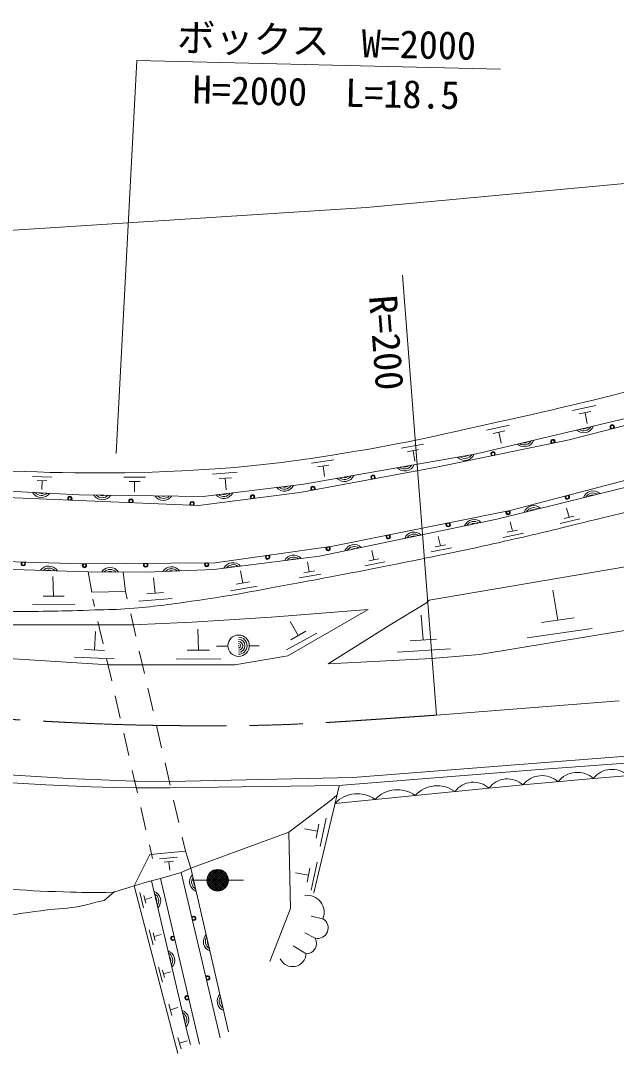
# Model space of a CAD drawing. Units: millimetres, scale not verified. Extents: x 40000 to 680000, y 20000 to 380000.
# Drawn here: x 216938 to 255908, y 247327 to 314868 of the extents above; entities that cross this region are included whole.
import ezdxf
from ezdxf.enums import TextEntityAlignment as Align

# ---------------------------------------------------------------- set-up
doc = ezdxf.new("R2010")
doc.units = ezdxf.units.MM
doc.header["$LTSCALE"] = 1000
doc.linetypes.add('CHAIN', pattern=[18.5, 12, -1.5, 3.5, -1.5])
for name, color, linetype, lineweight in [('M-BGD', 7, 'Continuous', 13), ('M-BMK', 2, 'CHAIN', 13), ('M-BMK-SRVR', 3, 'Continuous', 13), ('M-STR-HTXT', 7, 'Continuous', 13)]:
    doc.layers.add(name, color=color, linetype=linetype, lineweight=lineweight)
doc.styles.add('ＭＳ ゴシック', font='')
doc.styles.get('ＭＳ ゴシック').set_extended_font_data('MS Gothic')

msp = doc.modelspace()

# ---------------------------------------------------------------- linework, layer by layer
at = {"layer": 'M-BGD'}
for p, q in [((253038, 289366), (254556, 289695)), ((253483, 289144), (254243, 289309)), ((253863, 289227), (254010, 288517)), ((247404, 288092), (248923, 288422)), ((247850, 287871), (248609, 288036)), ((248230, 287954), (248377, 287244)), ((241827, 286899), (243283, 287179)), ((242247, 286677), (242975, 286817)), ((242611, 286747), (242736, 286066)), ((235957, 285937), (237427, 286138)), ((236365, 285694), (237100, 285794)), ((236732, 285744), (236820, 285057)), ((217722, 285050), (218969, 285021)), ((229492, 285207), (231104, 285328)), ((218028, 284793), (218652, 284779)), ((218340, 284786), (218322, 284204)), ((223677, 285008), (225107, 285011)), ((224035, 284723), (224750, 284724)), ((224393, 284724), (224388, 284057)), ((229919, 284915), (230725, 284976)), ((230322, 284945), (230372, 284193)), ((253137, 282459), (252490, 282309)), ((252813, 282384), (252658, 282984)), ((249105, 281478), (248956, 282096)), ((253520, 282275), (252226, 281976)), ((244397, 280518), (244259, 281134)), ((249828, 281354), (248497, 281070)), ((249438, 281549), (248772, 281407)), ((245113, 280383), (243786, 280122)), ((244729, 280583), (244066, 280453)), ((240380, 279676), (239726, 279547)), ((240053, 279611), (239917, 280219)), ((235823, 278822), (235696, 279475)), ((240759, 279478), (239450, 279221)), ((219095, 277229), (219046, 278522)), ((221605, 277485), (221350, 278819)), ((223651, 278804), (223800, 277533)), ((225731, 277420), (225626, 278431)), ((231471, 278083), (231312, 278893)), ((236573, 278659), (235167, 278423)), ((236174, 278881), (235471, 278763)), ((232402, 277882), (230658, 277586)), ((231907, 278157), (231035, 278009)), ((252080, 275662), (251746, 277630)), ((219788, 277237), (218402, 277221)), ((223800, 277533), (221605, 277485)), ((221656, 277039), (221768, 276552)), ((223800, 277533), (223912, 277046)), ((226850, 277071), (224680, 276901)), ((226274, 277462), (225188, 277378)), ((220488, 276690), (217715, 276659)), ((241115, 275350), (243485, 276790)), ((221993, 275577), (222330, 274116)), ((224137, 276072), (224474, 274610)), ((228161, 275520), (233325, 275858)), ((235098, 274656), (234565, 275567)), ((243280, 274366), (243143, 275984)), ((253138, 275813), (251021, 275511)), ((216223, 275350), (222149, 275350)), ((221772, 273706), (221831, 274917)), ((222149, 275350), (224266, 275350)), ((224266, 275350), (228161, 275520)), ((228565, 273704), (228535, 275065)), ((235593, 274930), (234603, 274382)), ((254318, 275118), (250084, 274512)), ((236306, 274807), (234327, 273713)), ((244149, 274417), (242412, 274314)), ((222420, 273675), (221123, 273736)), ((224698, 273636), (225035, 272174)), ((229295, 273703), (227836, 273705)), ((229746, 273961), (230490, 273961)), ((232538, 273981), (231892, 273981)), ((245059, 273773), (241584, 273568)), ((214868, 273234), (222657, 272726)), ((223045, 273126), (220450, 273248)), ((222555, 273141), (222892, 271680)), ((230023, 273118), (227105, 273123)), ((222657, 272726), (224859, 272726)), ((225260, 271200), (225597, 269738)), ((223116, 270705), (223453, 269244)), ((223678, 268269), (224015, 266808)), ((225822, 268763), (226159, 267302)), ((238659, 265360), (277691, 268408)), ((250597, 265868), (266975, 267063)), ((226383, 266327), (226720, 264866)), ((224239, 265833), (224576, 264371)), ((237728, 264852), (250597, 265868)), ((224336, 265132), (224524, 265124)), ((224524, 265124), (226721, 265106)), ((226721, 265106), (238659, 265360)), ((226721, 264682), (237728, 264852)), ((237775, 264792), (236119, 257824)), ((224520, 264682), (226721, 264682)), ((226945, 263891), (227282, 262430)), ((224801, 263397), (225138, 261935)), ((236454, 262317), (236265, 261398)), ((236915, 262702), (236539, 260863)), ((227506, 261455), (227713, 260557)), ((228076, 259433), (234493, 261784)), ((236359, 261858), (235498, 262013)), ((225363, 260961), (225570, 260063)), ((225385, 260339), (224371, 258277)), ((225385, 260339), (227713, 260557)), ((226016, 260041), (227205, 260160)), ((228076, 259433), (227713, 260557)), ((226337, 259833), (226932, 259892)), ((226634, 259863), (226703, 259309)), ((228076, 259433), (227446, 259150)), ((228076, 259433), (230544, 248730)), ((235865, 259445), (235677, 258526)), ((236327, 259830), (235951, 257991)), ((226081, 258768), (225390, 258586)), ((227446, 259150), (226081, 258768)), ((226081, 258768), (228644, 247928)), ((226081, 258768), (228644, 247928)), ((229991, 248343), (227446, 259150)), ((227446, 259150), (229991, 248343)), ((229130, 258711), (229768, 259349)), ((229132, 258572), (229907, 259347)), ((229933, 257960), (229135, 258758)), ((229156, 258454), (230025, 259323)), ((230047, 257987), (229163, 258872)), ((229170, 258893), (229586, 259309)), ((229195, 258352), (230127, 259284)), ((230147, 258029), (229204, 258971)), ((229246, 258262), (230217, 259233)), ((230234, 258083), (229258, 259059)), ((229308, 258182), (230297, 259171)), ((230312, 258147), (229322, 259136)), ((229380, 258113), (230366, 259099)), ((230379, 258221), (229396, 259204)), ((229463, 258054), (230425, 259016)), ((230436, 258306), (229481, 259260)), ((229556, 258006), (230473, 258923)), ((230481, 258402), (229577, 259306)), ((229663, 257971), (230508, 258816)), ((230513, 258511), (229687, 259338)), ((229786, 257953), (230526, 258693)), ((230527, 258639), (229814, 259352)), ((230512, 258795), (229970, 259337)), ((230412, 259036), (230211, 259237)), ((235771, 258986), (234909, 259141)), ((224371, 258277), (223034, 257868)), ((225390, 258586), (224371, 258277)), ((224371, 258277), (227226, 247327)), ((227860, 248628), (225498, 258615)), ((229127, 258650), (228127, 258647)), ((229799, 257952), (229128, 258624)), ((229630, 257980), (229156, 258454)), ((229934, 257960), (230519, 258545)), ((230143, 258027), (230452, 258336)), ((230527, 258654), (231527, 258657)), ((224983, 256853), (224733, 257845)), ((225119, 257151), (224994, 257647)), ((225056, 257399), (225516, 257527)), ((235950, 256300), (236712, 256131)), ((225604, 254419), (225341, 255407)), ((225736, 254718), (225605, 255213)), ((225671, 254966), (226129, 255099)), ((235527, 255200), (236204, 254861)), ((234765, 254353), (235611, 253845)), ((226226, 251984), (225963, 252973)), ((226358, 252284), (226227, 252778)), ((226292, 252531), (226751, 252665)), ((226828, 249798), (226627, 250554)), ((226728, 250176), (227229, 250322)), ((227860, 248628), (228039, 247897)), ((227431, 247612), (227229, 248368)), ((227330, 247990), (227831, 248136))]:
    msp.add_line(p, q, dxfattribs=at)
for points in [[(159898, 297854), (174496, 291417), (179469, 289596), (184927, 288113), (188525, 287124), (197518, 285541), (205567, 284642), (220761, 283851), (228887, 283756), (235456, 284548), (246764, 286537), (258704, 289369), (262906, 290750), (269738, 293867), (273669, 296229), (280286, 300855), (284790, 304501), (286989, 305850), (290756, 307589), (294158, 308706), (299569, 308917), (303716, 308447), (314153, 306479)], [(314153, 305806), (302192, 308134), (299475, 308344), (294275, 308109), (290980, 307100), (288102, 305911), (284394, 303631), (279481, 299628), (275182, 296618), (268058, 292518), (263455, 290408), (258670, 288965), (252820, 287454), (244031, 285635), (235209, 284011), (228577, 283157), (211839, 283854), (204305, 284296), (195961, 285325), (187592, 286920), (180365, 288786), (172609, 291640), (159641, 297500)], [(157606, 293809), (163231, 290685), (167653, 288482), (169392, 287762), (175556, 285635), (185324, 282750), (191761, 281350), (195757, 280729), (205702, 279800), (220949, 279340), (229655, 279407), (237354, 280495), (248961, 282829), (263266, 286587), (268180, 288313), (275449, 291857), (279111, 294206), (284236, 298116), (289694, 302107), (292843, 303506), (295305, 304335), (300316, 304431), (312810, 301957)], [(310805, 301769), (302886, 303352), (299871, 303857), (294472, 303466), (290295, 301787), (281529, 295552), (278853, 293459), (274527, 290791), (268750, 288114), (262812, 285913), (248080, 282263), (236486, 279837), (229583, 278968), (225177, 278794), (221350, 278819), (203849, 279375), (193092, 280611), (184306, 282547), (176365, 284897), (168641, 287522), (158923, 292464), (156319, 293793)], [(243485, 276790), (243655, 276959), (265075, 280600)], [(224859, 272726), (230955, 272726), (234426, 273318), (239675, 276366), (233325, 275858)], [(243824, 273149), (246957, 273403), (265837, 276536)], [(243824, 273149), (237051, 272810), (241115, 275350)], [(267003, 266256), (263374, 266104), (258886, 265680), (254411, 265304), (249797, 264884), (245358, 264447), (237509, 263671)], [(234493, 261784), (237275, 263911), (237631, 264221)], [(234493, 261784), (234595, 256808), (233241, 253337)], [(223081, 257909), (222403, 257316), (221867, 257219)]]:
    msp.add_lwpolyline(points, dxfattribs=at)
for centre, radius in [((255637, 288290), 100), ((255637, 288290), 100), ((255637, 288290), 100), ((255637, 288290), 100), ((251758, 287341), 100), ((251758, 287341), 100), ((251758, 287341), 100), ((251758, 287341), 100), ((247841, 286531), 100), ((247841, 286531), 100), ((247841, 286531), 100), ((247841, 286531), 100), ((239992, 284998), 100), ((239992, 284998), 100), ((239992, 284998), 100), ((239992, 284998), 100), ((236058, 284274), 100), ((236058, 284274), 100), ((236058, 284274), 100), ((236058, 284274), 100), ((220158, 283613), 100), ((220158, 283613), 100), ((220158, 283613), 100), ((220158, 283613), 100), ((232103, 283717), 100), ((232103, 283717), 100), ((232103, 283717), 100), ((232103, 283717), 100), ((252704, 283704), 100), ((252704, 283704), 100), ((252704, 283704), 100), ((252704, 283704), 100), ((224154, 283446), 100), ((224154, 283446), 100), ((224154, 283446), 100), ((224154, 283446), 100), ((228151, 283279), 100), ((228151, 283279), 100), ((228151, 283279), 100), ((228151, 283279), 100), ((248827, 282695), 100), ((248827, 282695), 100), ((248827, 282695), 100), ((248827, 282695), 100), ((244906, 281907), 100), ((244906, 281907), 100), ((244906, 281907), 100), ((244906, 281907), 100), ((240984, 281118), 100), ((240984, 281118), 100), ((240984, 281118), 100), ((240984, 281118), 100), ((237054, 280346), 100), ((237054, 280346), 100), ((237054, 280346), 100), ((237054, 280346), 100), ((233093, 279787), 100), ((233093, 279787), 100), ((233093, 279787), 100), ((233093, 279787), 100), ((217111, 279351), 100), ((217111, 279351), 100), ((217111, 279351), 100), ((217111, 279351), 100), ((221113, 279236), 100), ((221113, 279236), 100), ((221113, 279236), 100), ((221113, 279236), 100), ((225113, 279267), 100), ((225113, 279267), 100), ((225113, 279267), 100), ((225113, 279267), 100), ((229113, 279298), 100), ((229113, 279298), 100), ((229113, 279298), 100), ((229113, 279298), 100), ((231193, 273984), 700), ((229827, 258652), 700), ((228259, 256154), 100), ((228259, 256154), 100), ((228259, 256154), 100), ((228259, 256154), 100), ((226900, 254851), 100), ((226900, 254851), 100), ((226900, 254851), 100), ((226900, 254851), 100), ((229176, 252261), 100), ((229176, 252261), 100), ((229176, 252261), 100), ((229176, 252261), 100), ((227820, 250959), 100), ((227820, 250959), 100), ((227820, 250959), 100), ((227820, 250959), 100)]:
    msp.add_circle(centre, radius, dxfattribs=at)
for centre, radius, start, end in [((255637, 288290), 145, 328.08915, 240.88351), ((255637, 288290), 116, 309.63981, 259.33284), ((253778, 288565), 654, 226.11988, 340.56172), ((253778, 288565), 523, 235.93112, 330.75048), ((253778, 288565), 392, 257.80757, 308.87403), ((249886, 287642), 654, 226.11988, 340.56172), ((249886, 287642), 523, 235.93112, 330.75048), ((249886, 287642), 392, 257.80757, 308.87403), ((251758, 287341), 145, 325.29517, 238.08953), ((251758, 287341), 116, 306.84584, 256.53887), ((246006, 286763), 654, 222.75365, 337.19549), ((246006, 286763), 523, 232.56489, 327.38425), ((246006, 286763), 392, 254.44134, 305.5078), ((247841, 286531), 145, 325.29517, 238.08953), ((247841, 286531), 116, 306.84584, 256.53887), ((242067, 286071), 654, 222.75365, 337.19549), ((242067, 286071), 523, 232.56489, 327.38425), ((242067, 286071), 392, 254.44134, 305.5078), ((238127, 285378), 654, 222.75365, 337.19549), ((238127, 285378), 523, 232.56489, 327.38425), ((238127, 285378), 392, 254.44134, 305.5078), ((239992, 284998), 145, 324.03476, 236.82912), ((239992, 284998), 116, 305.58542, 255.27845), ((234197, 284753), 654, 219.65858, 334.10042), ((234197, 284753), 523, 229.46982, 324.28918), ((234197, 284753), 392, 251.34627, 302.41273), ((236058, 284274), 145, 324.03476, 236.82912), ((236058, 284274), 116, 305.58542, 255.27845), ((218301, 284334), 654, 209.80137, 324.24321), ((218301, 284334), 523, 219.61261, 314.43197), ((218301, 284334), 392, 241.48906, 292.55552), ((220158, 283613), 145, 311.2157, 224.01007), ((220158, 283613), 116, 292.76637, 242.4594), ((222283, 284188), 654, 212.10528, 326.54712), ((222283, 284188), 523, 221.91652, 316.73588), ((222283, 284188), 392, 243.79297, 294.85943), ((226283, 284141), 654, 212.10528, 326.54712), ((226283, 284141), 523, 221.91652, 316.73588), ((226283, 284141), 392, 243.79297, 294.85943), ((230226, 284274), 654, 219.65858, 334.10042), ((230226, 284274), 523, 229.46982, 324.28918), ((230226, 284274), 392, 251.34627, 302.41273), ((232103, 283717), 145, 320.94287, 233.73723), ((232103, 283717), 116, 302.49354, 252.18657), ((252704, 283704), 145, 148.31978, 61.11414), ((252704, 283704), 116, 129.87045, 79.56348), ((254378, 283458), 654, 46.69409, 161.13593), ((254378, 283458), 523, 56.50533, 151.32469), ((254378, 283458), 392, 78.38179, 129.44824), ((224154, 283446), 145, 311.2157, 224.01007), ((224154, 283446), 116, 292.76637, 242.4594), ((228151, 283279), 145, 311.2157, 224.01007), ((228151, 283279), 116, 292.76637, 242.4594), ((250495, 282496), 654, 46.69409, 161.13593), ((250495, 282496), 523, 56.50533, 151.32469), ((248827, 282695), 145, 144.97558, 57.76995), ((248827, 282695), 116, 126.52625, 76.21928), ((250495, 282496), 392, 78.38179, 129.44824), ((244906, 281907), 145, 144.97558, 57.76995), ((244906, 281907), 116, 126.52625, 76.21928), ((246587, 281589), 654, 44.59617, 159.03801), ((246587, 281589), 523, 54.40741, 149.22677), ((246587, 281589), 392, 76.28386, 127.35032), ((240984, 281118), 145, 144.97558, 57.76995), ((240984, 281118), 116, 126.52625, 76.21928), ((242672, 280769), 654, 44.59617, 159.03801), ((242672, 280769), 523, 54.40741, 149.22677), ((242672, 280769), 392, 76.28386, 127.35032), ((237054, 280346), 145, 141.64268, 54.43704), ((237054, 280346), 116, 123.19334, 72.88637), ((238757, 279950), 654, 44.59617, 159.03801), ((238757, 279950), 523, 54.40741, 149.22677), ((238757, 279950), 392, 76.28386, 127.35032), ((233093, 279787), 145, 141.64268, 54.43704), ((233093, 279787), 116, 123.19334, 72.88637), ((234790, 279266), 654, 39.95769, 154.39953), ((234790, 279266), 523, 49.76893, 144.58829), ((234790, 279266), 392, 71.64538, 122.71184), ((217111, 279351), 145, 131.87593, 44.67029), ((217111, 279351), 116, 113.42659, 63.11962), ((218780, 278546), 654, 30.95915, 145.40099), ((218780, 278546), 523, 40.77039, 135.58975), ((221113, 279236), 145, 134.04399, 46.83835), ((221113, 279236), 116, 115.59466, 65.28769), ((222787, 278455), 654, 32.40084, 146.84268), ((222787, 278455), 523, 42.21208, 137.03144), ((225113, 279267), 145, 134.04399, 46.83835), ((225113, 279267), 116, 115.59466, 65.28769), ((226802, 278503), 654, 35.03891, 149.48075), ((226802, 278503), 523, 44.85015, 139.66951), ((229113, 279298), 145, 134.04399, 46.83835), ((229113, 279298), 116, 115.59466, 65.28769), ((230821, 278767), 654, 39.95769, 154.39953), ((230821, 278767), 523, 49.76893, 144.58829), ((230821, 278767), 392, 71.64538, 122.71184), ((218780, 278546), 392, 62.64684, 113.7133), ((222787, 278455), 392, 64.08853, 115.15498), ((226802, 278503), 392, 66.7266, 117.79306), ((231889, 499093), 234083, 251.48334, 268.15112), ((231193, 273984), 560, 270, 90), ((231193, 273984), 420, 270, 90), ((231193, 273984), 280, 270, 90), ((231193, 273984), 140, 270, 90), ((231193, 273984), 20, 270, 90), ((228565, 460855), 196215, 254.94987, 268.81888), ((251049, 263902), 1592, 48.50318, 141.89756), ((253356, 264112), 1592, 48.50318, 141.89756), ((255615, 264391), 1511, 46.793, 142.81138), ((244195, 262847), 1978, 53.99765, 137.29428), ((246565, 263568), 1493, 47.31535, 143.91982), ((248785, 263786), 1493, 47.31535, 143.91982), ((238962, 262330), 1978, 53.99765, 137.29428), ((241579, 262588), 1978, 53.99765, 137.29428), ((228646, 258538), 654, 135.76183, 250.20367), ((228646, 258538), 523, 145.57307, 240.39243), ((228646, 258538), 392, 167.44952, 218.51598), ((225444, 257305), 654, 316.08989, 70.53173), ((225444, 257305), 523, 325.90113, 60.72049), ((225444, 257305), 392, 347.77758, 38.84404), ((235684, 256554), 1112, 337.61986, 98.1301), ((228259, 256154), 145, 236.85633, 149.65069), ((228259, 256154), 116, 218.407, 168.10003), ((236364, 255534), 691, 256.62556, 59.77162), ((226900, 254851), 145, 56.90429, 329.69865), ((226900, 254851), 116, 38.45495, 348.14798), ((229544, 254640), 654, 135.76183, 250.20367), ((229544, 254640), 523, 145.57307, 240.39243), ((229544, 254640), 392, 167.44952, 218.51598), ((235629, 254516), 671, 268.53258, 30.95455), ((226365, 253412), 654, 316.08989, 70.53173), ((226365, 253412), 523, 325.90113, 60.72049), ((226365, 253412), 392, 347.77758, 38.84404), ((234722, 253887), 890, 205.34618, 357.27369), ((229176, 252261), 145, 236.85633, 149.65069), ((229176, 252261), 116, 218.407, 168.10003), ((227820, 250959), 145, 56.90429, 329.69865), ((227820, 250959), 116, 38.45495, 348.14798), ((230443, 250743), 654, 135.76183, 250.20367), ((230443, 250743), 523, 145.57307, 240.39243), ((230443, 250743), 392, 167.44952, 218.51598), ((227286, 249519), 654, 316.08989, 70.53173), ((227286, 249519), 523, 325.90113, 60.72049), ((227286, 249519), 392, 347.77758, 38.84404)]:
    msp.add_arc(centre, radius, start, end, dxfattribs=at)
for points, knots in [([(161543, 298721), (165556, 296551), (166642, 295912), (170026, 294350), (171928, 293472), (172982, 292947), (174938, 292194), (175925, 291814), (176490, 291627), (177503, 291321), (180566, 290394), (182305, 289948), (185413, 289181), (189754, 288109), (192215, 287583), (196641, 286949), (203165, 286014), (206870, 285831), (213453, 285537), (218929, 285292), (222011, 285168), (227486, 285428), (231643, 285625), (233969, 285917), (238077, 286575), (242356, 287260), (244717, 287851), (248946, 288792), (253125, 289722), (254478, 290064), (259601, 291360)], [0, 0, 0, 0, 1, 1, 1, 2, 2, 2, 3, 3, 3, 4, 4, 4, 5, 5, 5, 6, 6, 6, 7, 7, 7, 8, 8, 8, 9, 9, 9, 10, 10, 10, 10]), ([(269604, 286772), (267442, 285967), (266859, 285754), (265078, 285165), (263147, 284526), (262054, 284201), (260094, 283655), (257794, 283014), (256488, 282719), (254170, 282147), (251993, 281609), (250773, 281310), (248586, 280814), (246459, 280331), (245263, 280085), (243126, 279650), (240225, 279060), (238596, 278745), (235685, 278207), (232737, 277662), (231092, 277308), (228124, 276890), (226547, 276668), (225662, 276546), (224075, 276419), (223190, 276347), (222691, 276353), (221803, 276324), (219653, 276254), (218448, 276226), (216297, 276217), (214393, 276210), (213322, 276193), (211423, 276338), (208918, 276529), (207526, 276759), (205039, 277113), (201393, 277631), (199371, 278054), (195738, 278660), (193758, 278990), (192641, 279127), (190671, 279509), (189029, 279827), (188110, 280016), (186479, 280387), (185296, 280656), (184914, 280746), (183457, 281108)], [0, 0, 0, 0, 1, 1, 1, 2, 2, 2, 3, 3, 3, 4, 4, 4, 5, 5, 5, 6, 6, 6, 7, 7, 7, 8, 8, 8, 9, 9, 9, 10, 10, 10, 11, 11, 11, 12, 12, 12, 13, 13, 13, 14, 14, 14, 15, 15, 15, 16, 16, 16, 16]), ([(198991, 265925), (199596, 265539), (199758, 265427), (200240, 265095), (201186, 264443), (201653, 263991), (202591, 263328), (203759, 262501), (204395, 262002), (205639, 261296), (206218, 260967), (206555, 260804), (207163, 260534), (207977, 260172), (208446, 260000), (209280, 259687), (210455, 259245), (211099, 258924), (212328, 258671), (215182, 258083), (216834, 257975), (219746, 257887), (221030, 257848), (221481, 257828), (223034, 257868)], [0, 0, 0, 0, 1, 1, 1, 2, 2, 2, 3, 3, 3, 4, 4, 4, 5, 5, 5, 6, 6, 6, 7, 7, 7, 8, 8, 8, 8]), ([(210583, 257027), (211280, 256789), (211865, 256657), (212779, 256483), (215224, 256016), (216669, 256514), (219146, 256756), (220004, 256839), (220497, 256845), (221330, 257065), (221537, 257120), (221709, 257169), (221867, 257219)], [0, 0, 0, 0, 1, 1, 1, 2, 2, 2, 3, 3, 3, 4, 4, 4, 4])]:
    msp.add_open_spline(points, degree=3, knots=knots, dxfattribs=at)
at = {"layer": 'M-BMK'}
msp.add_line((244132, 269445), (279040, 272196), dxfattribs=at)
msp.add_open_spline([(181856, 274340), (186386, 273284), (187588, 272986), (191293, 272268), (194048, 271733), (195589, 271412), (198366, 271008), (202310, 270434), (204526, 270145), (208494, 269770), (211596, 269476), (213337, 269333), (216449, 269159), (221028, 268902), (223598, 268775), (228184, 268753), (234419, 268722), (236555, 268926), (244132, 269445)], degree=3, knots=[0, 0, 0, 0, 1, 1, 1, 2, 2, 2, 3, 3, 3, 4, 4, 4, 5, 5, 5, 6, 6, 6, 6], dxfattribs=at)
at = {"layer": 'M-BMK-SRVR'}
msp.add_line((244132, 269445), (241924, 298212), dxfattribs=at)
at = {"layer": 'M-STR-HTXT'}
for p, q in [((223176, 286549), (224534, 312262)), ((248320, 311699), (224534, 312262)), ((258881, 304449), (239573, 302647)), ((239573, 302647), (213789, 300990))]:
    msp.add_line(p, q, dxfattribs=at)

# ---------------------------------------------------------------- texts
at = {"layer": 'M-BMK-SRVR', "style": 'ＭＳ ゴシック'}
msp.add_text('R=200', height=1833, rotation=274.389, dxfattribs=at).set_placement((240637, 296918), align=Align.MIDDLE_LEFT)
at = {"layer": 'M-STR-HTXT', "style": 'ＭＳ ゴシック'}
for s, rotation, p in [('ボックス', 358.643, (232175, 313670)), ('W=2000', 358.643, (242985, 313307)), ('H=2000\u3000L=18.5', 358.767, (236925, 310185))]:
    msp.add_text(s, height=1833, rotation=rotation, dxfattribs=at).set_placement(p, align=Align.MIDDLE_CENTER)

doc.saveas('drawing.dxf')
